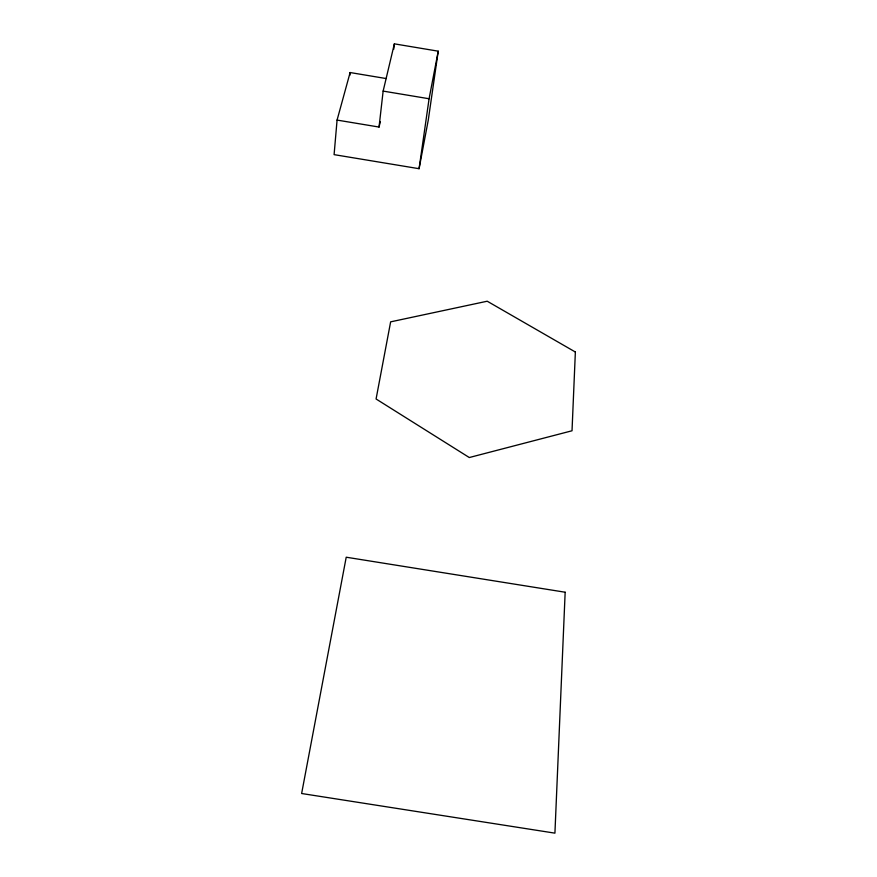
<?xml version="1.0" encoding="UTF-8"?>
<svg xmlns="http://www.w3.org/2000/svg" width="877" height="877" viewBox="0 0 877 877"><rect width="100%" height="100%" fill="white"/><g stroke="black" fill="none" stroke-linecap="round" stroke-linejoin="round"><path stroke-width="1.32" d="M337.075 120.083L334.093 154.637L419.074 168.702L428.272 120.094L438.226 51.184L394.365 43.85L383.139 91.098L379.05 127.055L337.075 120.083L350.12 72.539L386.209 78.557M349.868 75.269L350.12 72.539M393.729 49.287L394.365 43.85M419.074 168.702L429.083 98.75L438.226 51.184M379.05 127.055L380.289 121.739M383.139 91.098L429.083 98.75M565.161 592.227L554.922 833.15L301.633 793.51L346.218 557.213L565.161 592.227M575.367 352.017L572.023 430.771L469.294 457.531L376.08 398.991L390.638 321.848L487.217 301.217L575.367 352.017"/></g></svg>
